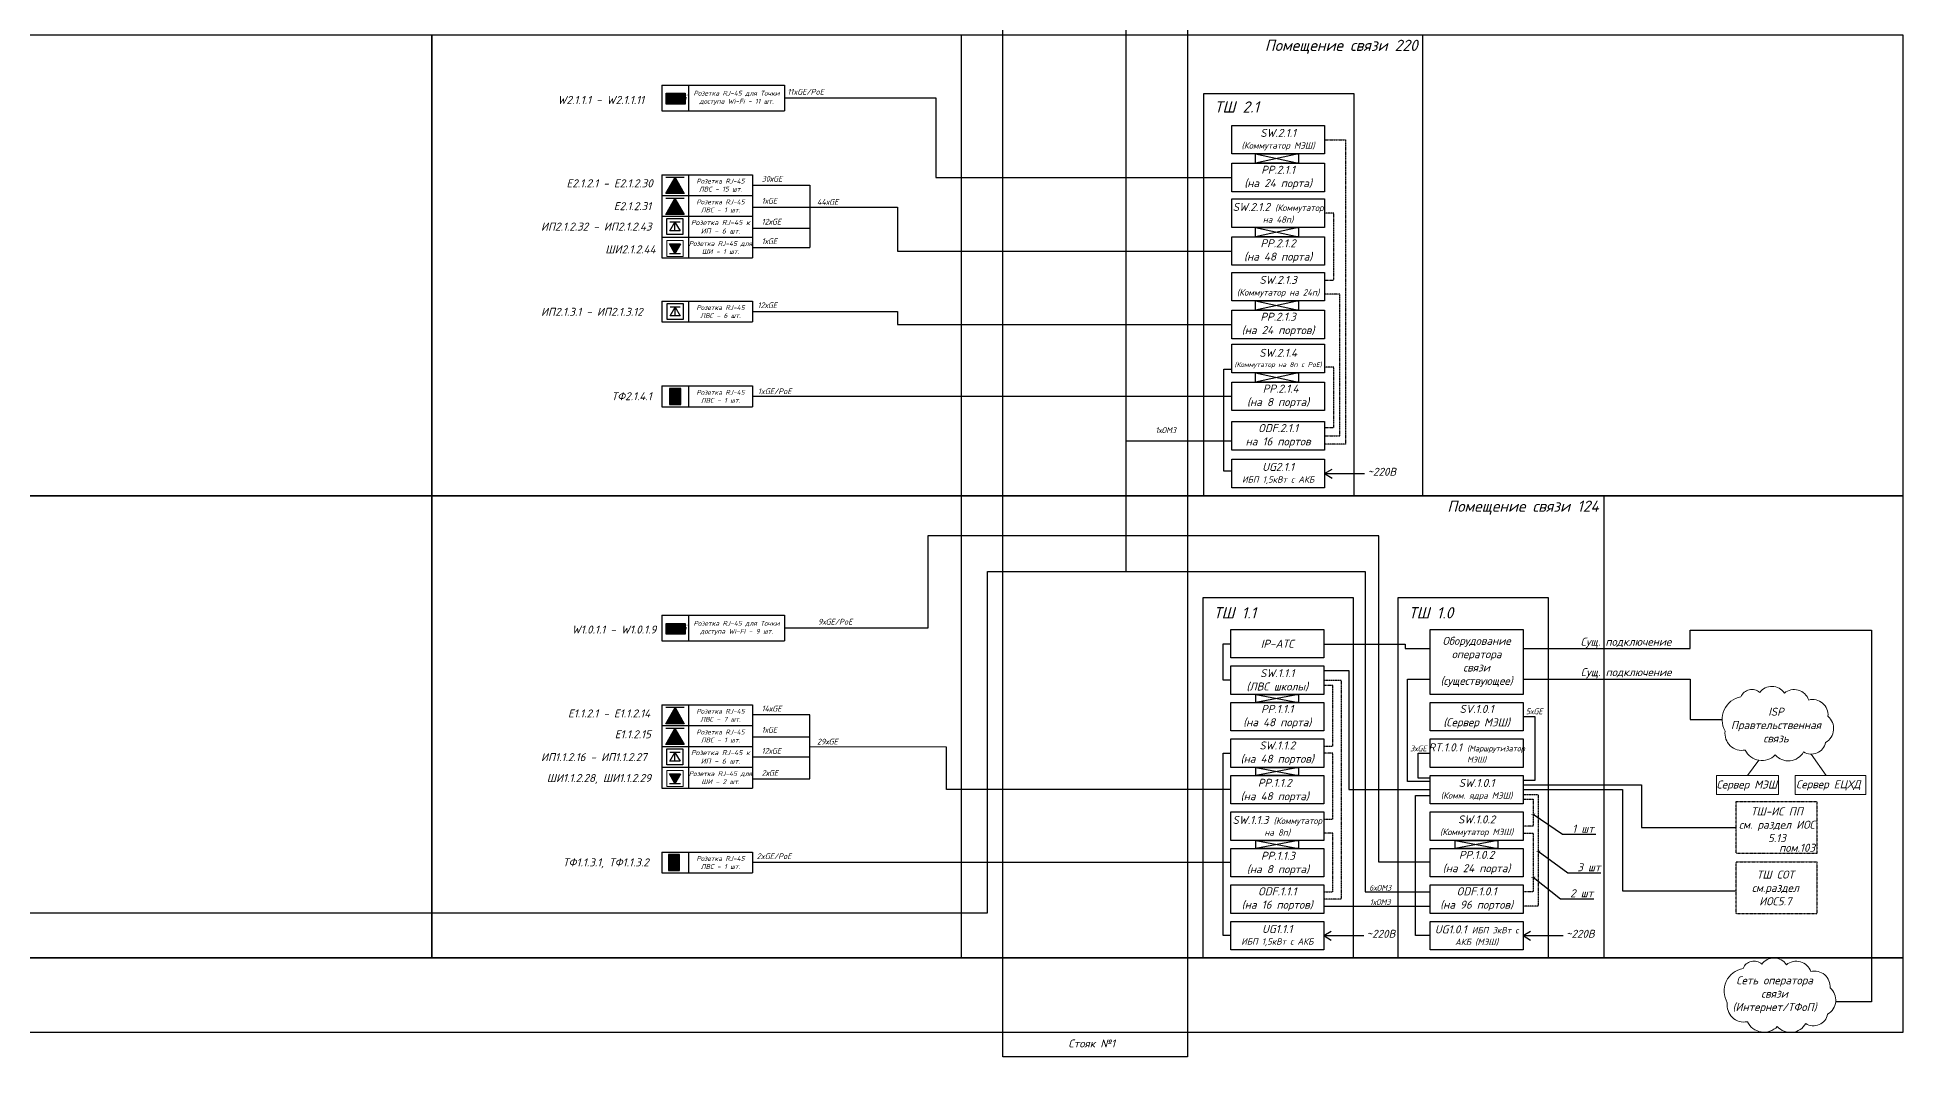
# Model space of a CAD drawing. Header units: millimetres. Extents: x 6978 to 881500, y -130874 to -2349.
# Drawn here: x 62906 to 121169, y -100138 to -68295 of the extents above; entities that cross this region are included whole.
import ezdxf
from ezdxf import colors
from ezdxf.entities.mleader import LeaderData, LeaderLine
from ezdxf.math import Vec2, Vec3

# ---------------------------------------------------------------- set-up
doc = ezdxf.new("R2010")
doc.units = ezdxf.units.MM
doc.set_wipeout_variables(frame=1)
for name, pattern in [('DASHED', [19.05, 12.7, -6.35]), ('HIDDEN2', [4.7625, 3.175, -1.5875]), ('АР ТХ$0$Штрих', [6.35, 3.175, -3.175])]:
    doc.linetypes.add(name, pattern=pattern)
for name, color, linetype, lineweight in [('АП_АСУ_ОсновнаяТолстая', 7, 'Continuous', 30), ('АП_АСУ_ОсновнаяТонкая', 7, 'Continuous', 25), ('АПС_текст', 7, 'Continuous', 13), ('СКС-РОЗЕТКИ', 7, 'Continuous', 50), ('СС_СКС-РОЗЕТКИ', 7, 'Continuous', 50), ('СС_СКС_Кабель', 6, 'Continuous', 30), ('СС_СКС_Оборудование', 6, 'Continuous', 30), ('СС_Схема', 7, 'Continuous', 30)]:
    doc.layers.add(name, color=color, linetype=linetype, lineweight=lineweight)
doc.styles.add('ISOCPEUR', font='isocpeui.ttf', dxfattribs={"height": 2.5})

# ---------------------------------------------------------------- blocks, each defined once
blk = doc.blocks.new('*U24')
at = {"color": 0}
for p, q in [((0, -38), (0, 462)), ((0, 462), (500, 462)), ((92, 76), (250, 348)), ((407, 348), (92, 348)), ((407, 76), (92, 76)), ((250, 348), (407, 76)), ((250, 76), (250, 348)), ((500, 462), (500, -38)), ((500, -38), (0, -38))]:
    blk.add_line(p, q, dxfattribs=at)
blk = doc.blocks.new('Розетка 1хRJ45')
at = {"true_color": 0xffffff, "transparency": 33554687}
h = blk.add_hatch(color=7, dxfattribs=at)
h.dxf.hatch_style = 1
h.paths.add_polyline_path([(273, 158), (0, 0), (273, -158)])
at = {"color": 0, "lineweight": 30}
for p, q in [((0, 0), (273, 158)), ((0, 158), (0, -158)), ((273, -158), (0, 0)), ((273, 158), (273, -158))]:
    blk.add_line(p, q, dxfattribs=at)
at = {"style": 'ISOCPEUR', "oblique": 15, "width": 0.8, "flags": 8}
blk.add_attdef('ПОЗ.', (311, -106), '', height=250, dxfattribs=at)
blk = doc.blocks.new('порт ШИ')
at = {"layer": 'АП_АСУ_ОсновнаяТонкая', "color": 3, "lineweight": 0, "ltscale": 50}
blk.add_lwpolyline([(-240, 462), (240, 462), (240, 0), (-240, 0)], close=True, dxfattribs=at)
at = {"layer": 'АП_АСУ_ОсновнаяТонкая', "color": 3, "lineweight": 0, "ltscale": 50, "rotation": 90}
blk.add_blockref('Розетка 1хRJ45', (0, 87), dxfattribs=at)
blk = doc.blocks.new('*T234')
at = {"layer": 'АП_АСУ_ОсновнаяТолстая', "color": 0, "linetype": 'ByBlock', "lineweight": -2, "ltscale": 100, "transparency": 16777216}
for p, q in [((0, 0), (3836, 0)), ((0, 0), (0, -800)), ((836, 0), (836, -800)), ((3836, 0), (3836, -800)), ((0, -800), (3836, -800))]:
    blk.add_line(p, q, dxfattribs=at)
at = {"layer": 'АП_АСУ_ОсновнаяТолстая', "color": 0, "ltscale": 100, "transparency": 16777216, "insert": (2336, -400), "char_height": 150, "width": 2800, "attachment_point": 5, "style": 'ISOCPEUR'}
blk.add_mtext('Розетка RJ-45 для Точки доступа Wi-Fi - 11 шт.', dxfattribs=at)
blk = doc.blocks.new('*U250')
at = {"true_color": 0xffffff, "transparency": 33554687}
h = blk.add_hatch(color=7, dxfattribs=at)
h.dxf.hatch_style = 1
h.paths.add_polyline_path([(0, 338), (0, 0), (599, 0), (599, 338)])
at = {"color": 0}
blk.add_lwpolyline([(0, 338), (599, 338), (599, 0), (0, 0)], close=True, dxfattribs=at)
at = {"color": 0, "insert": (13, 300), "char_height": 250, "attachment_point": 1, "style": 'ISOCPEUR'}
blk.add_mtext_dynamic_manual_height_columns('WiFi', width=599, gutter_width=1250, heights=[0], dxfattribs=at)
at = {"color": 18, "true_color": 0x000000, "style": 'ISOCPEUR'}
blk.add_attdef('НАЗВАНИЕ', (-131, 420), '', height=250, dxfattribs=at)
blk = doc.blocks.new('*T236')
at = {"layer": 'АП_АСУ_ОсновнаяТолстая', "color": 0, "linetype": 'ByBlock', "lineweight": -2, "ltscale": 100, "transparency": 16777216}
for p, q in [((0, 0), (3836, 0)), ((0, 0), (0, -800)), ((836, 0), (836, -800)), ((3836, 0), (3836, -800)), ((0, -800), (3836, -800))]:
    blk.add_line(p, q, dxfattribs=at)
at = {"layer": 'АП_АСУ_ОсновнаяТолстая', "color": 0, "ltscale": 100, "transparency": 16777216, "insert": (2336, -400), "char_height": 150, "width": 2800, "attachment_point": 5, "style": 'ISOCPEUR'}
blk.add_mtext('Розетка RJ-45 для Точки доступа Wi-Fi - 9 шт.', dxfattribs=at)
blk = doc.blocks.new('*T237')
at = {"layer": 'АП_АСУ_ОсновнаяТолстая', "color": 0, "linetype": 'ByBlock', "lineweight": -2, "transparency": 16777216}
for p, q in [((0, 0), (2833, 0)), ((0, 0), (0, -2600)), ((833, 0), (833, -2600)), ((2833, 0), (2833, -2600)), ((0, -650), (2833, -650)), ((0, -1300), (2833, -1300)), ((0, -1950), (2833, -1950)), ((0, -2600), (2833, -2600))]:
    blk.add_line(p, q, dxfattribs=at)
at = {"layer": 'АП_АСУ_ОсновнаяТолстая', "color": 0, "transparency": 16777216, "attachment_point": 5, "style": 'ISOCPEUR'}
for s, insert, char_height, width in [('Розетка RJ-45 ЛВС - 7 шт.', (1833, -325), 150, 1800), ('Розетка RJ-45 ЛВС - 1 шт.', (1833, -975), 150, 1800), ('Розетка RJ-45 к ИП - 6 шт.', (1833, -1625), 160, 1997.6), ('Розетка RJ-45 для ШИ - 2 шт.', (1833, -2275), 150, 1800)]:
    blk.add_mtext(s, dxfattribs=dict(at, insert=insert, char_height=char_height, width=width))
blk = doc.blocks.new('панель приема видеодомофона')
blk.add_wipeout([(0, 10), (7, 10), (7, 0), (0, 0)])
at = {"true_color": 0xffffff, "transparency": 33554687}
h = blk.add_hatch(color=7, dxfattribs=at)
h.dxf.hatch_style = 1
h.paths.add_polyline_path([(7, 10), (3.5, 10), (0, 10), (0, 5), (0, 0), (3.5, 0), (7, 0), (7, 5)])
h.paths.add_polyline_path([(3.1, 8.8), (3.1, 1.7), (0.8, 1.7), (0.8, 8.8)], flags=16)
h.paths.add_polyline_path([(3.6, 8.8), (6.6, 8.8), (6.6, 5.6), (3.6, 5.6)], flags=16)
h.paths.add_polyline_path([(4.5, 4.2, -1), (4, 4.2, -1)], flags=16)
h.paths.add_polyline_path([(5.4, 4.2, -1), (4.9, 4.2, -1)], flags=16)
h.paths.add_polyline_path([(6.4, 4.2, -1), (5.8, 4.2, -1)], flags=16)
h.paths.add_polyline_path([(4.5, 3.2, -1), (4, 3.2, -1)], flags=16)
h.paths.add_polyline_path([(5.4, 3.2, -1), (4.9, 3.2, -1)], flags=16)
h.paths.add_polyline_path([(6.4, 3.2, -1), (5.8, 3.2, -1)], flags=16)
h.paths.add_polyline_path([(4.5, 2.2, -1), (4, 2.2, -1)], flags=16)
h.paths.add_polyline_path([(5.4, 2.2, -1), (4.9, 2.2, -1)], flags=16)
h.paths.add_polyline_path([(6.4, 2.2, -1), (5.8, 2.2, -1)], flags=16)
h = blk.add_hatch(color=7, dxfattribs=at)
h.dxf.hatch_style = 1
h.paths.add_polyline_path([(3.1, 8.8), (0.8, 8.8), (0.8, 1.7), (3.1, 1.7)])
h.paths.add_polyline_path([(6.6, 8.8), (3.6, 8.8), (3.6, 5.6), (6.6, 5.6)])
h = blk.add_hatch(color=0)
h.dxf.hatch_style = 1
h.paths.add_polyline_path([(4, 4.2, 1), (4.5, 4.2, 1)])
h = blk.add_hatch(color=0)
h.dxf.hatch_style = 1
h.paths.add_polyline_path([(4, 3.2, 1), (4.5, 3.2, 1)])
h = blk.add_hatch(color=0)
h.dxf.hatch_style = 1
h.paths.add_polyline_path([(4, 2.2, 1), (4.5, 2.2, 1)])
h = blk.add_hatch(color=0)
h.dxf.hatch_style = 1
h.paths.add_polyline_path([(4.9, 4.2, 1), (5.4, 4.2, 1)])
h = blk.add_hatch(color=0)
h.dxf.hatch_style = 1
h.paths.add_polyline_path([(4.9, 3.2, 1), (5.4, 3.2, 1)])
h = blk.add_hatch(color=0)
h.dxf.hatch_style = 1
h.paths.add_polyline_path([(4.9, 2.2, 1), (5.4, 2.2, 1)])
h = blk.add_hatch(color=0)
h.dxf.hatch_style = 1
h.paths.add_polyline_path([(5.8, 4.2, 1), (6.4, 4.2, 1)])
h = blk.add_hatch(color=0)
h.dxf.hatch_style = 1
h.paths.add_polyline_path([(5.8, 3.2, 1), (6.4, 3.2, 1)])
h = blk.add_hatch(color=0)
h.dxf.hatch_style = 1
h.paths.add_polyline_path([(5.8, 2.2, 1), (6.4, 2.2, 1)])
at = {"color": 0, "lineweight": 30}
blk.add_lwpolyline([(0, 0), (3.5, 0), (7, 0), (7, 5), (7, 10), (3.5, 10), (0, 10), (0, 5)], close=True, dxfattribs=at)
at = {"color": 0}
for points in [[(0.8, 1.7), (3.1, 1.7), (3.1, 8.8), (0.8, 8.8)], [(3.6, 8.8), (6.6, 8.8), (6.6, 5.6), (3.6, 5.6)]]:
    blk.add_lwpolyline(points, close=True, dxfattribs=at)
for centre in [(4.3, 4.2), (4.3, 3.2), (4.3, 2.2), (5.2, 4.2), (5.2, 3.2), (5.2, 2.2), (6.1, 4.2), (6.1, 3.2), (6.1, 2.2)]:
    blk.add_circle(centre, 0.266, dxfattribs=at)
blk = doc.blocks.new('*U23')
at = {"true_color": 0xffffff, "transparency": 33554687}
h = blk.add_hatch(color=7, dxfattribs=at)
h.dxf.hatch_style = 1
h.paths.add_polyline_path([(157, 273), (0, 273), (157, 0)])
h.paths.add_polyline_path([(315, 273), (157, 273), (157, 0)])
at = {"color": 0}
for p, q in [((0, 273), (315, 273)), ((157, 0), (0, 273)), ((0, 0), (315, 0)), ((315, 273), (157, 0)), ((157, 273), (157, 0))]:
    blk.add_line(p, q, dxfattribs=at)
blk = doc.blocks.new('*T238')
at = {"layer": 'АП_АСУ_ОсновнаяТолстая', "color": 0, "linetype": 'ByBlock', "lineweight": -2, "transparency": 16777216}
for p, q in [((0, 0), (2833, 0)), ((0, 0), (0, -1950)), ((833, 0), (833, -1950)), ((2833, 0), (2833, -1950)), ((0, -650), (2833, -650)), ((0, -1300), (2833, -1300)), ((0, -1950), (2833, -1950))]:
    blk.add_line(p, q, dxfattribs=at)
at = {"layer": 'АП_АСУ_ОсновнаяТолстая', "color": 0, "transparency": 16777216, "attachment_point": 5, "style": 'ISOCPEUR'}
for s, insert, char_height, width in [('Розетка RJ-45 ЛВС - 15 шт.', (1833, -325), 150, 1800), ('Розетка RJ-45 ЛВС - 1 шт.', (1833, -975), 150, 1800), ('Розетка RJ-45 к ИП - 6 шт.', (1833, -1625), 160, 1997.6)]:
    blk.add_mtext(s, dxfattribs=dict(at, insert=insert, char_height=char_height, width=width))
blk = doc.blocks.new('*T243')
at = {"layer": 'АП_АСУ_ОсновнаяТолстая', "color": 0, "linetype": 'ByBlock', "lineweight": -2, "transparency": 16777216}
for p, q in [((0, 0), (2833, 0)), ((0, 0), (0, -650)), ((833, 0), (833, -650)), ((2833, 0), (2833, -650)), ((0, -650), (2833, -650))]:
    blk.add_line(p, q, dxfattribs=at)
at = {"layer": 'АП_АСУ_ОсновнаяТолстая', "color": 0, "transparency": 16777216, "insert": (1833, -325), "char_height": 150, "width": 1800, "attachment_point": 5, "style": 'ISOCPEUR'}
blk.add_mtext('Розетка RJ-45 ЛВС - 1 шт.', dxfattribs=at)
blk = doc.blocks.new('*T245')
at = {"layer": 'АП_АСУ_ОсновнаяТолстая', "color": 0, "linetype": 'ByBlock', "lineweight": -2, "transparency": 16777216}
for p, q in [((0, 0), (2833, 0)), ((0, 0), (0, -650)), ((833, 0), (833, -650)), ((2833, 0), (2833, -650)), ((0, -650), (2833, -650))]:
    blk.add_line(p, q, dxfattribs=at)
at = {"layer": 'АП_АСУ_ОсновнаяТолстая', "color": 0, "transparency": 16777216, "insert": (1833, -325), "char_height": 150, "width": 1800, "attachment_point": 5, "style": 'ISOCPEUR'}
blk.add_mtext('Розетка RJ-45 ЛВС - 1 шт.', dxfattribs=at)
blk = doc.blocks.new('*T294')
at = {"layer": 'АП_АСУ_ОсновнаяТолстая', "color": 0, "linetype": 'ByBlock', "lineweight": -2, "transparency": 16777216}
for p, q in [((0, 0), (2833, 0)), ((0, 0), (0, -650)), ((833, 0), (833, -650)), ((2833, 0), (2833, -650)), ((0, -650), (2833, -650))]:
    blk.add_line(p, q, dxfattribs=at)
at = {"layer": 'АП_АСУ_ОсновнаяТолстая', "color": 0, "transparency": 16777216, "insert": (1833, -325), "char_height": 150, "width": 1800, "attachment_point": 5, "style": 'ISOCPEUR'}
blk.add_mtext('Розетка RJ-45 ЛВС - 6 шт.', dxfattribs=at)
blk = doc.blocks.new('_ArchTick')
at = {"color": 0, "linetype": 'ByBlock', "const_width": 0.15}
blk.add_lwpolyline([(-0.5, -0.5), (0.5, 0.5)], dxfattribs=at)
blk = doc.blocks.new('*T2140')
at = {"layer": 'АП_АСУ_ОсновнаяТолстая', "color": 0, "linetype": 'ByBlock', "lineweight": -2, "ltscale": 100, "transparency": 16777216}
for p, q in [((0, 0), (2833, 0)), ((0, 0), (0, -650)), ((833, 0), (833, -650)), ((2833, 0), (2833, -650)), ((0, -650), (2833, -650))]:
    blk.add_line(p, q, dxfattribs=at)
at = {"layer": 'АП_АСУ_ОсновнаяТолстая', "color": 0, "ltscale": 100, "transparency": 16777216, "insert": (1833, -325), "char_height": 150, "width": 1800, "attachment_point": 5, "style": 'ISOCPEUR'}
blk.add_mtext('Розетка RJ-45 для ШИ - 1 шт.', dxfattribs=at)

msp = doc.modelspace()

# ---------------------------------------------------------------- linework, layer by layer
at = {"color": 7, "linetype": 'АР ТХ$0$Штрих'}
for points in [[(115972, -92166.4), (118484.5, -92166.4), (118484.5, -93791.6), (115972, -93791.6)], [(115972, -94047.4), (118484.5, -94047.4), (118484.5, -95672.6), (115972, -95672.6)]]:
    msp.add_lwpolyline(points, close=True, dxfattribs=at)
at = {"layer": 'АП_АСУ_ОсновнаяТонкая', "lineweight": 0, "ltscale": 50}
for points in [[(115351.2, -91349.9), (117285.8, -91349.9), (117285.8, -91950), (115351.2, -91950)], [(117807.5, -91349.9), (120019.9, -91349.9), (120019.9, -91950), (117807.5, -91950)]]:
    msp.add_lwpolyline(points, close=True, dxfattribs=at)
at = {"layer": 'АПС_текст', "lineweight": 0, "ltscale": 50}
for p, q in [((116680.3, -90878.1), (116318.5, -91349.9)), ((118774.8, -91349.9), (118314.7, -90686.3))]:
    msp.add_line(p, q, dxfattribs=at)
for points in [[(116117.4, -88895.8, -0.5205671), (116702.8, -88762.1, -0.5205671), (117472.1, -88778.8, -0.5205671), (118233.1, -88996.1, -0.5205671), (118835.3, -89506, -0.5205671), (118760, -90325.1, -0.5205671), (118074.2, -90617.6, -0.5205671), (117187.8, -90709.6, -0.5205671), (116251.2, -90559.1, -0.5205671), (115624, -89965.7, -0.5205671), (116117.4, -88895.8)], [(116182.9, -97381, -0.5205671), (116768.3, -97247.2, -0.5205671), (117537.6, -97264, -0.5205671), (118298.6, -97481.3, -0.5205671), (118900.7, -97991.1, -0.5205671), (118825.5, -98810.3, -0.5205671), (118139.7, -99102.8, -0.5205671), (117253.3, -99194.7, -0.5205671), (116316.7, -99044.3, -0.5205671), (115689.5, -98450.9, -0.5205671), (116182.9, -97381)]]:
    msp.add_lwpolyline(points, format="xyb", dxfattribs=at)
at = {"layer": 'СС_СКС_Кабель'}
msp.add_line((87039.7, -72912.3), (87039.7, -74862.3), dxfattribs=at)
at = {"layer": 'СС_СКС_Кабель', "color": 3}
for points in [[(96920.1, -84981.9), (96920.1, -66592.7), (100210.8, -66592.7)], [(100210.8, -80910.5), (96920.1, -80910.5)]]:
    msp.add_lwpolyline(points, dxfattribs=at)
at = {"layer": 'СС_СКС_Кабель'}
for points in [[(86245.6, -70187.3), (90971.5, -70187.3), (90971.5, -72675.3), (100210.8, -72675.3)], [(87039.7, -73598.4), (89767.7, -73602.7), (89767.7, -74970.8), (100210.8, -74970.8)], [(85243.5, -76860.6), (89767.7, -76863.9), (89767.7, -77266.3), (100210.8, -77266.3)], [(100210.8, -81844.6), (99970.1, -81844.6), (99970.1, -78657.7), (100210.8, -78657.7)], [(100210.8, -79512.3), (85243.5, -79512.3)], [(100184.2, -91796.9), (91302.3, -91796.9), (91302.3, -90464.4), (87039.7, -90459.6)], [(100184.2, -94075.9), (85243.5, -94072.5)]]:
    msp.add_lwpolyline(points, dxfattribs=at)
at = {"layer": 'СС_Схема', "color": 6}
for p, q in [((100959.4, -71937.4), (102294.3, -72230.5)), ((102294.3, -71937.4), (100959.4, -72230.5)), ((100959.4, -74233), (102294.3, -74526)), ((102294.3, -74233), (100959.4, -74526)), ((100959.4, -76528.5), (102294.3, -76821.5)), ((102294.3, -76528.5), (100959.4, -76821.5)), ((100959.4, -78774.4), (102294.3, -79067.5)), ((102294.3, -78774.4), (100959.4, -79067.5)), ((100966.6, -88823.1), (102301.4, -89073.1)), ((102301.4, -88823.1), (100966.6, -89073.1)), ((100966.6, -91102.1), (102301.4, -91352.1)), ((102301.4, -91102.1), (100966.6, -91352.1)), ((100966.6, -93381.1), (102301.4, -93631.1)), ((102301.4, -93381.1), (100966.6, -93631.1)), ((107192.8, -93381.1), (108527.6, -93631.1)), ((108527.6, -93381.1), (107192.8, -93631.1))]:
    msp.add_line(p, q, dxfattribs=at)
at = {"layer": 'СС_Схема', "color": 1}
for p, q in [((103110.5, -81922.9), (103345.8, -81780.2)), ((103110.5, -81922.9), (104362.3, -81922.9)), ((103110.5, -81922.9), (103345.8, -82065.6)), ((103083.8, -96354.9), (103319.1, -96212.2)), ((103083.8, -96354.9), (104335.7, -96354.9)), ((103083.8, -96354.9), (103319.1, -96497.6)), ((109310, -96354.9), (109545.3, -96212.2)), ((109310, -96354.9), (110561.9, -96354.9)), ((109310, -96354.9), (109545.3, -96497.6))]:
    msp.add_line(p, q, dxfattribs=at)
at = {"layer": 'СС_Схема', "color": 3}
msp.add_line((103083.8, -95437.8), (106410.4, -95437.8), dxfattribs=at)
at = {"layer": 'СС_Схема'}
for points in [[(98833.3, -36748.5), (98833.3, -100138.2), (93067.8, -100138.2), (93067.8, -36748.5)], [(109310, -88345.9), (114531.6, -88345.9), (114531.6, -89603.5), (115526.1, -89603.5)]]:
    msp.add_lwpolyline(points, dxfattribs=at)
for points in [[(8235.6, -68221.5), (75226, -68221.5), (75226, -82617.6), (8235.6, -82617.6)], [(75226, -68221.5), (121168.9, -68221.5), (121168.9, -82617.6), (75226, -82617.6)], [(99341.9, -70047.9), (104027, -70047.9), (104027, -82617.6), (99341.9, -82617.6)], [(100210.8, -71047.9), (103110.5, -71047.9), (103110.5, -71937.4), (100210.8, -71937.4)], [(100210.8, -72230.5), (103110.5, -72230.5), (103110.5, -73120), (100210.8, -73120)], [(100210.8, -73343.4), (103110.5, -73343.4), (103110.5, -74233), (100210.8, -74233)], [(100210.8, -74526), (103110.5, -74526), (103110.5, -75415.5), (100210.8, -75415.5)], [(100210.8, -75639), (103110.5, -75639), (103110.5, -76528.5), (100210.8, -76528.5)], [(100210.8, -76821.5), (103110.5, -76821.5), (103110.5, -77711.1), (100210.8, -77711.1)], [(100210.8, -77884.9), (103110.5, -77884.9), (103110.5, -78774.4), (100210.8, -78774.4)], [(100210.8, -79067.5), (103110.5, -79067.5), (103110.5, -79957), (100210.8, -79957)], [(100210.8, -80299.6), (103110.5, -80299.6), (103110.5, -81189.2), (100210.8, -81189.2)], [(100210.8, -81478.1), (103110.5, -81478.1), (103110.5, -82367.6), (100210.8, -82367.6)], [(8235.6, -82617.6), (75226, -82617.6), (75226, -97049.7), (8235.6, -97049.7)], [(75226, -82617.6), (121168.9, -82617.6), (121168.9, -97049.7), (75226, -97049.7)], [(99315.2, -85794), (104000.3, -85794), (104000.3, -97049.7), (99315.2, -97049.7)], [(105407.9, -85794), (110093, -85794), (110093, -97049.7), (105407.9, -97049.7)], [(100184.2, -86794), (103083.8, -86794), (103083.8, -87683.5), (100184.2, -87683.5)], [(106410.4, -86794), (109310, -86794), (109310, -88823.1), (106410.4, -88823.1)], [(100184.2, -87933.5), (103083.8, -87933.5), (103083.8, -88823.1), (100184.2, -88823.1)], [(100184.2, -89073.1), (103083.8, -89073.1), (103083.8, -89962.6), (100184.2, -89962.6)], [(106410.4, -89073.1), (109310, -89073.1), (109310, -89962.6), (106410.4, -89962.6)], [(100184.2, -90212.6), (103083.8, -90212.6), (103083.8, -91102.1), (100184.2, -91102.1)], [(106410.4, -90212.6), (109310, -90212.6), (109310, -91102.1), (106410.4, -91102.1)], [(100184.2, -91352.1), (103083.8, -91352.1), (103083.8, -92241.6), (100184.2, -92241.6)], [(106410.4, -91352.1), (109310, -91352.1), (109310, -92241.6), (106410.4, -92241.6)], [(100184.2, -92491.6), (103083.8, -92491.6), (103083.8, -93381.1), (100184.2, -93381.1)], [(106410.4, -92491.6), (109310, -92491.6), (109310, -93381.1), (106410.4, -93381.1)], [(100184.2, -93631.1), (103083.8, -93631.1), (103083.8, -94520.6), (100184.2, -94520.6)], [(106410.4, -93631.1), (109310, -93631.1), (109310, -94520.6), (106410.4, -94520.6)], [(100184.2, -94770.6), (103083.8, -94770.6), (103083.8, -95660.2), (100184.2, -95660.2)], [(106410.4, -94770.6), (109310, -94770.6), (109310, -95660.2), (106410.4, -95660.2)], [(100184.2, -95910.2), (103083.8, -95910.2), (103083.8, -96799.7), (100184.2, -96799.7)], [(106410.4, -95910.2), (109310, -95910.2), (109310, -96799.7), (106410.4, -96799.7)], [(8235.6, -97049.7), (121168.9, -97049.7), (121168.9, -99381.9), (8235.6, -99381.9)]]:
    msp.add_lwpolyline(points, close=True, dxfattribs=at)
at = {"layer": 'СС_Схема', "linetype": 'DASHED'}
for points in [[(91774.1, -68221.5), (106171.6, -68221.5), (106171.6, -82617.6), (91774.1, -82617.6)], [(91774.1, -82617.6), (111829.9, -82617.6), (111829.9, -97049.7), (91774.1, -97049.7)]]:
    msp.add_lwpolyline(points, close=True, dxfattribs=at)
at = {"layer": 'СС_Схема', "color": 3, "linetype": 'HIDDEN2'}
for points in [[(103110.5, -71492.7), (103761, -71492.7), (103761, -81007.8), (103110.5, -81007.8)], [(103110.5, -75879.5), (103401.8, -75879.5), (103401.8, -73788.2), (103110.5, -73788.2)], [(103110.5, -80744.4), (103590.1, -80744.4), (103590.1, -76317.1), (103110.5, -76317.1)], [(103110.5, -80485.5), (103401.8, -80485.5), (103401.8, -78597.7), (103110.5, -78597.7)], [(103083.8, -88378.3), (103630.3, -88378.3), (103630.3, -95215.2), (103083.8, -95215.2)], [(103083.8, -90440.8), (103375.1, -90440.8), (103375.1, -88546.5), (103083.8, -88546.5)], [(103083.8, -92714), (103375.1, -92714), (103375.1, -90657.3), (103083.8, -90657.3)], [(109310, -91944.9), (109783.5, -91944.9), (109783.5, -95434.9), (109310, -95434.9)], [(109310, -92093.3), (109626.5, -92093.3), (109626.5, -92936.4), (109310, -92936.4)], [(103083.8, -94992.7), (103375.1, -94992.7), (103375.1, -93158.7), (103083.8, -93158.7)], [(109310, -93158.6), (109626.5, -93158.6), (109626.5, -94985.6), (109310, -94985.6)]]:
    msp.add_lwpolyline(points, dxfattribs=at)
at = {"layer": 'СС_Схема', "color": 6}
for points in [[(100959.4, -71937.4), (102294.3, -71937.4), (102294.3, -72230.5), (100959.4, -72230.5)], [(100959.4, -74233), (102294.3, -74233), (102294.3, -74526), (100959.4, -74526)], [(100959.4, -76528.5), (102294.3, -76528.5), (102294.3, -76821.5), (100959.4, -76821.5)], [(100959.4, -78774.4), (102294.3, -78774.4), (102294.3, -79067.5), (100959.4, -79067.5)], [(100966.6, -88823.1), (102301.4, -88823.1), (102301.4, -89073.1), (100966.6, -89073.1)], [(100966.6, -91102.1), (102301.4, -91102.1), (102301.4, -91352.1), (100966.6, -91352.1)], [(100966.6, -93381.1), (102301.4, -93381.1), (102301.4, -93631.1), (100966.6, -93631.1)], [(107192.8, -93381.1), (108527.6, -93381.1), (108527.6, -93631.1), (107192.8, -93631.1)]]:
    msp.add_lwpolyline(points, close=True, dxfattribs=at)
for points in [[(85243.5, -72912.3), (87039.7, -72912.3)], [(85243.5, -73600.6), (87039.7, -73600.6)], [(85243.5, -74252.3), (87039.7, -74252.3)], [(85243.5, -74862.3), (87039.7, -74862.3)], [(106410.4, -94064.7), (104806, -94064.7), (104806, -83871.8), (90724, -83871.8), (90724, -86747.5), (86245.6, -86747.5)], [(100184.2, -88378.3), (99945.4, -88378.3), (99945.4, -87238.8), (100184.2, -87238.8)], [(103083.8, -87254.4), (105631.1, -87254.4), (105631.1, -87391.6), (106410.4, -87391.6)], [(103083.8, -88075.2), (103868.8, -88075.2), (103868.8, -91796.4), (106410.4, -91796.4)], [(106410.4, -91542.8), (105707, -91542.8), (105707, -88345.9), (106410.4, -88345.9)], [(85243.5, -91462.6), (87039.7, -91462.6), (87039.7, -89461.4), (85243.5, -89461.4)], [(109310, -91499.9), (109687.6, -91499.9), (109687.6, -89517.8), (109310, -89517.8)], [(85243.5, -90149.7), (87039.7, -90149.7)], [(85243.5, -90772.5), (87039.7, -90772.5)], [(100184.2, -96354.9), (99943.5, -96354.9), (99945.4, -90657.3), (100184.2, -90657.3)], [(106410.4, -91440.3), (106032.8, -91440.3), (106032.8, -90657.3), (106410.4, -90657.3)], [(106410.4, -96354.9), (105955.2, -96354.9), (105955.2, -91979.4), (106410.4, -91979.4)], [(109310, -91648.3), (113013.5, -91648.3), (113013.5, -92979), (115972, -92979)], [(109310, -91796.6), (112421.4, -91796.6), (112421.4, -94957.4), (115972, -94957.4)]]:
    msp.add_lwpolyline(points, dxfattribs=at)
at = {"layer": 'СС_Схема', "color": 116, "true_color": 0x136734}
msp.add_lwpolyline([(109310, -87391.6), (114531.6, -87391.6), (114531.6, -86812.2), (120196.6, -86809.5), (120196.6, -98420.3), (119076.3, -98420.3)], dxfattribs=at)

# ---------------------------------------------------------------- block references
for name, p in [('*T234', (82410.1, -69787.3)), ('*T238', (82410.1, -72587.3)), ('*T2140', (82410.1, -74537.3)), ('*T294', (82410.1, -76537.3)), ('*T236', (82410.1, -86347.5)), ('*T237', (82410.1, -89147.5))]:
    msp.add_blockref(name, p)
at = {"layer": 'АП_АСУ_ОсновнаяТонкая', "ltscale": 50, "xscale": 1.832857997427302, "yscale": 1.832857997427302, "zscale": 1.832857997427302, "rotation": 270}
for p in [(82823, -73329), (82823, -89889.3)]:
    msp.add_blockref('Розетка 1хRJ45', p, dxfattribs=at)
at = {"layer": 'АП_АСУ_ОсновнаяТонкая', "lineweight": 0, "xscale": 1.082443983823024, "yscale": 1.082443983823024, "zscale": 1.082443983823024}
for p in [(82823, -75139.4), (82823, -91694)]:
    msp.add_blockref('порт ШИ', p, dxfattribs=at)
at = {"layer": 'СС_СКС_Оборудование', "color": 30}
for p in [(82544.4, -70381), (82544.4, -86941.3)]:
    msp.add_blockref('*U250', p, dxfattribs=at)
at = {"layer": 'СС_СКС_Оборудование', "color": 7, "xscale": 1.832857997427302, "yscale": 1.832857997427302, "zscale": 1.832857997427302, "rotation": 180}
for p in [(83111.7, -72674.7), (83111.7, -89235)]:
    msp.add_blockref('*U23', p, dxfattribs=at)
at = {"layer": 'СС_СКС_Оборудование'}
for p in [(82573, -74420.6), (82576.8, -77074.2), (82573, -90983.6)]:
    msp.add_blockref('*U24', p, dxfattribs=at)

# ---------------------------------------------------------------- texts
at = {"layer": 'АП_АСУ_ОсновнаяТолстая', "char_height": 250, "attachment_point": 1, "style": 'ISOCPEUR'}
for s, width, insert in [('W2.1.1.1 - W2.1.1.11', 3107.688, (79154.9, -70126.7)), ('E2.1.2.1 - E2.1.2.30', 3055.802, (79435.1, -72731)), ('E2.1.2.31', 1529.801, (80911.9, -73445.5)), ('ИП2.1.2.32 - ИП2.1.2.43', 3672.48, (78638, -74083.1)), ('ШИ2.1.2.44', 1721.128, (80646.1, -74793.6)), ('ИП2.1.3.1 - ИП2.1.3.12', 3672.48, (78638, -76745.5)), ('{\\C256;\\c0;ТФ}2.1.4.1', 1266.139, (80842.4, -79381.3)), ('W1.0.1.1 - W1.0.1.9', 3244.643, (79599.2, -86670.1)), ('E1.1.2.1 - E1.1.2.14', 3055.802, (79480.8, -89291.3)), ('E1.1.2.15', 1343.092, (80942.6, -89941.3)), ('ИП1.1.2.16 - ИП1.1.2.27', 3672.48, (78638, -90655.8)), ('ШИ1.1.2.28, ШИ1.1.2.29', 3318.052, (78817.8, -91308)), ('{\\C256;\\c0;ТФ}1.1.3.1{\\C256;\\c0;, ТФ}1.1.3.2', 2859.315, (79321.6, -93943.1))]:
    msp.add_mtext_dynamic_manual_height_columns(s, width=width, gutter_width=125000, heights=[0], dxfattribs=dict(at, insert=insert))
at = {"layer": 'АП_АСУ_ОсновнаяТонкая', "char_height": 180, "attachment_point": 1, "style": 'ISOCPEUR'}
for s, width, insert in [('11xGE/PoE', 3402.654, (86333.2, -69907.9)), ('30хGE', 3402.654, (85529.9, -72624.8)), ('1хGE', 3402.654, (85529.9, -73313.1)), ('44хGE', 2198.969, (87258.9, -73347.7)), ('12хGE', 3402.654, (85529.9, -73964.9)), ('1хGE', 3402.654, (85529.9, -74574.8)), ('12хGE', 2198.969, (85403.6, -76575.2)), ('1xGE/PoE', 3402.654, (85411.9, -79263.1)), ('\\pxqc;1хОМ3 ', 1564.779, (97367.2, -80477.6)), ('9хGE/PoE', 3402.654, (87291.6, -86460.1)), ('14хGE', 3402.654, (85529.9, -89173.9)), ('5хGE', 2893.029, (109401.4, -89259.1)), ('1хGE', 3402.654, (85529.9, -89835.1)), ('29хGE ', 2198.969, (87258.9, -90206.3)), ('12хGE', 3402.654, (85529.9, -90494.4)), ('3хGE', 2893.029, (105784, -90418.5)), ('2хGE', 3402.654, (85529.9, -91184.5)), ('2xGE/PoE', 3402.654, (85376.6, -93785.1)), ('\\pxqc;6хОМ3 ', 1564.779, (104065.8, -94770.7)), ('\\pxqc;1хОМ3 ', 1564.779, (104065.8, -95219.6))]:
    msp.add_mtext_dynamic_manual_height_columns(s, width=width, gutter_width=1000, heights=[0], dxfattribs=dict(at, insert=insert))
at = {"layer": 'АПС_текст', "lineweight": 0, "ltscale": 50, "char_height": 250, "style": 'ISOCPEUR'}
for s, width, gutter_width, insert, attachment_point in [('ISP\\PПравтельственная связь', 3170.175, 10, (117211.1, -89779), 5), ('Сервер МЭШ', 2013.612, 1000, (115354.2, -91511.3), 1), ('Сервер ЕЦХД', 2180.689, 1000, (117838.2, -91503.7), 1), ('Сеть оператора связи (Интернет/ТФоП)', 3170.175, 10, (117167.3, -98203.5), 5)]:
    msp.add_mtext_dynamic_manual_height_columns(s, width=width, gutter_width=gutter_width, heights=[0], dxfattribs=dict(at, insert=insert, attachment_point=attachment_point))
at = {"layer": 'СКС-РОЗЕТКИ', "color": 7, "char_height": 250, "attachment_point": 5, "style": 'ISOCPEUR'}
for s, width, insert in [('\\pxt34;SW.1.1.1^J(ЛВС школы)', 2432.058, (101634, -88378.3)), ('\\pxt34;SW.1.1.2^J(на 48 портов)', 2664.204, (101634, -90657.3)), ('\\pxt34;{\\C256;PP.1.1.2 \\P(на 48 порта)}', 3017.882, (101556.6, -91825.7))]:
    msp.add_mtext_dynamic_manual_height_columns(s, width=width, gutter_width=12.5, heights=[0], dxfattribs=dict(at, insert=insert))
at = {"layer": 'СС_СКС-РОЗЕТКИ', "color": 7, "style": 'ISOCPEUR'}
for s, insert, char_height, width, attachment_point in [('Помещение связи 220', (106021.5, -68371), 350, 5434.016, 3), ('ТШ 2.1', (99673.8, -70296.4), 350, 1925.243, 1), ('Помещение связи 124', (111679.8, -82767.1), 350, 5434.016, 3), ('ТШ 1.1', (99647.1, -86096), 350, 1925.243, 1), ('ТШ 1.0', (105739.8, -86096), 350, 1925.243, 1), ('Сущ. подключение', (112524.8, -87209.6), 250, 5434.016, 5), ('Сущ. подключение', (112531, -88160), 250, 5434.016, 5), ('ТШ-ИС ПП\\Pсм. раздел ИОС 5.13', (117239.7, -92892.1), 250, 2416.499, 5), ('пом.103', (117871, -93611.6), 250, 1196.789, 5), ('ТШ СОТ см.раздел ИОС5.7', (117193, -94866.3), 250, 2416.499, 5)]:
    msp.add_mtext(s, dxfattribs=dict(at, insert=insert, char_height=char_height, width=width, attachment_point=attachment_point))
at = {"layer": 'СС_Схема', "ltscale": 100, "char_height": 250, "attachment_point": 5, "style": 'ISOCPEUR'}
for s, width, insert in [('\\pxt34;SW.2.1.1 {\\H0.8x;(Коммутатор МЭШ)}', 2664.204, (101660.6, -71492.7)), ('\\pxt34;PP.2.1.1\\P\\ptz;(на 24 порта)', 2990.542, (101660.6, -72675.3)), ('\\pxt34;SW.2.1.2 {\\H0.8x;(Коммутатор на 48п)}', 2910.068, (101660.6, -73788.2)), ('\\pxt34;PP.2.1.2\\P\\ptz;(на 48 порта)', 2990.542, (101660.6, -74970.8)), ('\\pxt34;SW.2.1.3\\P{\\H0.8x;(Коммутатор на 24п)}', 3076.005, (101660.6, -76083.7)), ('\\pxt34;PP.2.1.3\\P\\ptz;(на 24 портов)', 3200.827, (101660.6, -77266.3)), ('\\pxt34;SW.2.1.4\\P{\\H0.6x;(Коммутатор на 8п c PoE)}', 2664.204, (101660.6, -78329.7)), ('\\pxt34; PP.2.1.4\\P\\ptz;(на 8 порта)', 3296.5, (101660.6, -79512.3)), ('\\pxt34;ODF.2.1.1 \\Pна 16 портов', 3043.436, (101660.6, -80744.4)), ('\\pxt34;{\\C7;UG2.1.1} ^J{\\H0.8x;ИБП 1,5кВт с АКБ}', 3043.436, (101660.6, -81922.9)), ('\\pxt34;~220B', 3043.436, (104901.7, -81867)), ('\\pxt34;IP-АТС', 2664.204, (101634, -87238.8)), ('\\pxt34;Оборудование\\Pоператора связи \\P(существующее)', 1886.996, (107860.2, -87808.5)), ('\\pxt34;PP.1.1.1\\P(на 48 порта)', 3017.882, (101634, -89517.8)), ('\\pxt34;SV.1.0.1^J(Сервер МЭШ)', 2952.289, (107860.2, -89517.8)), ('\\pxt34;RT.1.0.1 {\\H0.72x;(Маршрутизатор МЭШ)}', 3161.284, (107860.2, -90657.3)), ('\\pxt34;SW.1.0.1^J{\\H0.8x;(Комм. ядра МЭШ)}', 2855.938, (107860.2, -91796.9)), ('\\pxt34;SW.1.1.3 {\\H0.8x;(Коммутатор на 8п)}', 2910.068, (101634, -92936.4)), ('\\pxt34;SW.1.0.2 {\\H0.8x;(Коммутатор МЭШ)}', 2664.204, (107860.2, -92936.4)), ('\\pxt34;PP.1.1.3\\P\\ptz;(на 8 порта)', 2990.542, (101656.6, -94104.8)), ('\\pxt34;PP.1.0.2\\P\\ptz;(на 24 порта)', 2990.542, (107860.2, -94075.9)), ('\\pxt34;ODF.1.1.1^J(на 16 портов)', 3043.436, (101634, -95215.4)), ('\\pxt34;ODF.1.0.1^J(на 96 портов)', 3043.436, (107860.2, -95215.4)), ('\\pxt34;{\\C7;UG1.1.1} ^J{\\H0.8x;ИБП 1,5кВт с АКБ}', 3043.436, (101634, -96354.9)), ('\\pxt34;UG1.0.1 {\\H0.8x;ИБП 3кВт с АКБ (МЭШ)}', 2681.261, (107860.2, -96354.9)), ('\\pxt34;~220B', 3043.436, (104875, -96299.1)), ('\\pxt34;~220B', 3043.436, (111101.3, -96299.1)), ('\\pxt34;Стояк №1', 1886.996, (95840.1, -99725.1))]:
    msp.add_mtext_dynamic_manual_height_columns(s, width=width, gutter_width=12.5, heights=[0], dxfattribs=dict(at, insert=insert))

# ---------------------------------------------------------------- leaders
at = {"layer": 'СС_Схема', "lineweight": 0}
ml = msp.add_multileader_mtext('Standard', dxfattribs=at)
ml.set_content('1 шт', color=256, style='ISOCPEUR')
ml.set_leader_properties()
ml.set_arrow_properties(name='ARCHTICK')
ml.build(insert=Vec2(0, 0))
ml.multileader.update_dxf_attribs({"text_left_attachment_type": 6, "text_right_attachment_type": 6, "dogleg_length": 1, "arrow_head_size": 100})
ctx = ml.context
ctx.base_point, ctx.char_height, ctx.arrow_head_size, ctx.landing_gap_size, ctx.plane_origin = Vec3(110648.3, -93190.4), 250, 100, 200, Vec3(109626.5, -92514.8)
ctx.left_attachment, ctx.right_attachment = 6, 6
notes = []
notes.append((ctx, [(0, (1, 1, 0), (110548.3, -93190.4), (1, 0), 100, [(0, [(109626.5, -92564.5)], 0, [])])]))
ctx.mtext.insert, ctx.mtext.width, ctx.mtext.flow_direction = Vec3(110848.3, -92890.4), 2035.484, 5
ml = msp.add_multileader_mtext('Standard', dxfattribs=at)
ml.set_content('3 шт', color=256, style='ISOCPEUR')
ml.set_leader_properties()
ml.set_arrow_properties(name='ARCHTICK')
ml.build(insert=Vec2(0, 0))
ml.multileader.update_dxf_attribs({"text_left_attachment_type": 6, "text_right_attachment_type": 6, "dogleg_length": 1, "arrow_head_size": 100})
ctx = ml.context
ctx.base_point, ctx.char_height, ctx.arrow_head_size, ctx.landing_gap_size, ctx.plane_origin = Vec3(110805.2, -94396), 250, 100, 200, Vec3(109783.5, -93720.5)
ctx.left_attachment, ctx.right_attachment = 6, 6
notes.append((ctx, [(0, (1, 1, 0), (110705.2, -94396), (1, 0), 100, [(0, [(109783.5, -93720.5)], 0, [])])]))
ctx.mtext.insert, ctx.mtext.width, ctx.mtext.flow_direction = Vec3(111005.2, -94096), 2035.484, 5
ml = msp.add_multileader_mtext('Standard', dxfattribs=at)
ml.set_content('2 шт', color=256, style='ISOCPEUR')
ml.set_leader_properties()
ml.set_arrow_properties(name='ARCHTICK')
ml.build(insert=Vec2(0, 0))
ml.multileader.update_dxf_attribs({"text_left_attachment_type": 6, "text_right_attachment_type": 6, "dogleg_length": 1, "arrow_head_size": 100})
ctx = ml.context
ctx.base_point, ctx.char_height, ctx.arrow_head_size, ctx.landing_gap_size, ctx.plane_origin = Vec3(110584.1, -95207.6), 250, 100, 200, Vec3(109562.3, -94532.1)
ctx.left_attachment, ctx.right_attachment = 6, 6
notes.append((ctx, [(0, (1, 1, 0), (110484.1, -95207.6), (1, 0), 100, [(0, [(109626.5, -94532.1)], 0, [])])]))
ctx.mtext.insert, ctx.mtext.width, ctx.mtext.flow_direction = Vec3(110784.1, -94907.6), 2035.484, 5
for ctx, leaders in notes:
    for number, flags, end, landing, length, lines in leaders:
        leader = LeaderData()
        leader.index, (leader.has_last_leader_line, leader.has_dogleg_vector, leader.attachment_direction) = number, flags
        leader.last_leader_point, leader.dogleg_vector, leader.dogleg_length = Vec3(end), Vec3(landing), length
        for number, points, colour, breaks in lines:
            line = LeaderLine()
            line.index, line.vertices, line.color, line.breaks = number, Vec3.list(points), colors.encode_raw_color(colour), breaks
            leader.lines.append(line)
        ctx.leaders.append(leader)

# ---------------------------------------------------------------- next in the draw order: block references
at = {"layer": 'АП_АСУ_ОсновнаяТолстая', "xscale": 50.00000000000039, "yscale": 50.00000000000039, "zscale": 50.00000000000039}
for p in [(82650.7, -79768.5), (82617.4, -94325.2)]:
    msp.add_blockref('панель приема видеодомофона', p, dxfattribs=at)

# ---------------------------------------------------------------- next in the draw order: linework, layer by layer
at = {"layer": 'СС_СКС_Кабель', "color": 3}
msp.add_lwpolyline([(49757.3, -95648.3), (92587.7, -95648.3), (92587.7, -84981.9), (104383.7, -84981.9), (104383.7, -94993), (106410.4, -94993)], dxfattribs=at)

# ---------------------------------------------------------------- next in the draw order: block references
for name, p in [('*T245', (82410.1, -79187.3)), ('*T243', (82410.1, -93747.5))]:
    msp.add_blockref(name, p)

doc.saveas('drawing.dxf')
